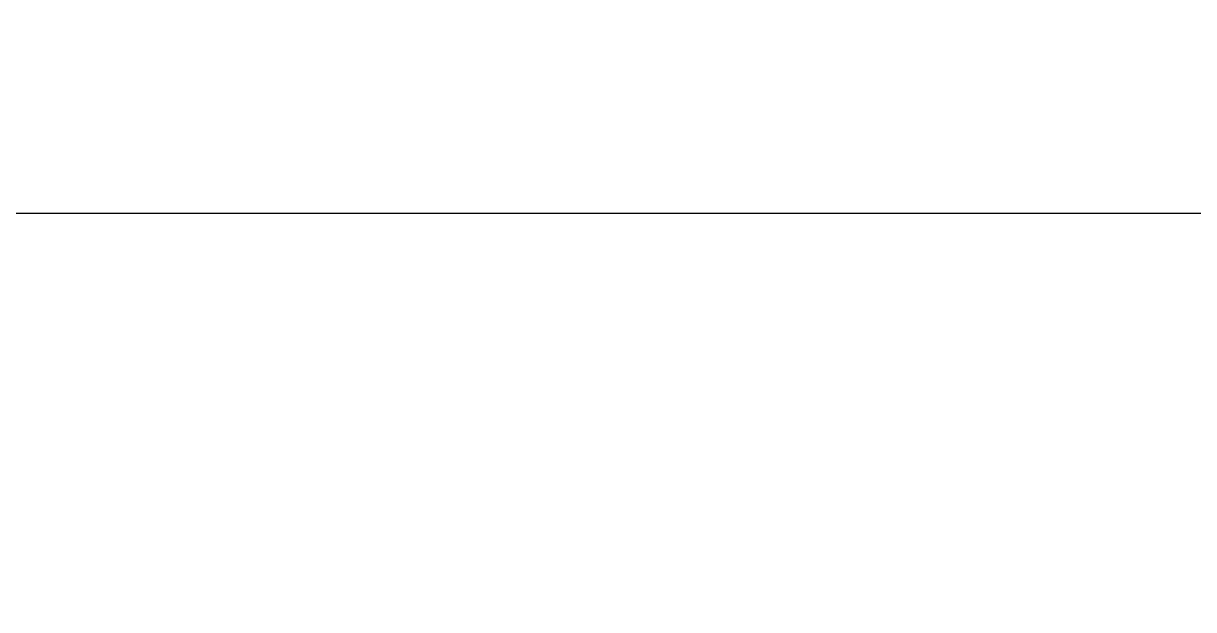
# Model space of a CAD drawing. Header units: millimetres. Extents: x 5094 to 5890, y 1103 to 1807.
# Drawn here: x 5335.8 to 5527.5, y 1554.2 to 1650.2 of the extents above; entities that cross this region are included whole.
import ezdxf
from ezdxf.xclip import XClip

# ---------------------------------------------------------------- set-up
doc = ezdxf.new("R2010")
doc.units = ezdxf.units.MM
doc.header["$LTSCALE"] = 10
doc.header["$MEASUREMENT"] = 0
doc.header["$XCLIPFRAME"] = 2
doc.layers.add('TX-PAPR', color=2, linetype='Continuous', plot=False)
doc.layers.add('TZ-BASE', color=253, linetype='Continuous')

# ---------------------------------------------------------------- blocks, each defined once
blk = doc.blocks.new('JD-GGKLGFKGFK34FGKL')
at = {"layer": 'TZ-BASE'}
for p, q in [((160.58, -175), (206.1, 179.22)), ((261.4, -175), (306.87, 178.87)), ((80, 149.42), (700, 69.75)), ((193.44, 85.14, 183), (185.08, 72.77, 183)), ((196.86, 84.65, 184), (188.57, 72.93, 184)), ((194.23, 69.13, 186), (205.84, 85.86, 186)), ((199.94, 70.93, 187), (209.05, 84.67, 187)), ((202.89, 68.32, 188), (212.32, 83.62, 188))]:
    blk.add_line(p, q, dxfattribs=at)

msp = doc.modelspace()

# ---------------------------------------------------------------- linework, layer by layer
at = {"layer": 'TX-PAPR'}
msp.add_lwpolyline([(5093.89, 1103.05), (5889.89, 1103.05), (5889.89, 1619.05), (5093.89, 1619.05)], close=True, dxfattribs=at)

# ---------------------------------------------------------------- block references
at = {"layer": 'TZ-BASE'}
ref = msp.add_blockref('JD-GGKLGFKGFK34FGKL', (5179.19, 1470.96), dxfattribs=at)
XClip(ref).set_block_clipping_path([(-0.0000000001, -75.0000000028), (699.9999999997, 75)])

doc.saveas('drawing.dxf')
